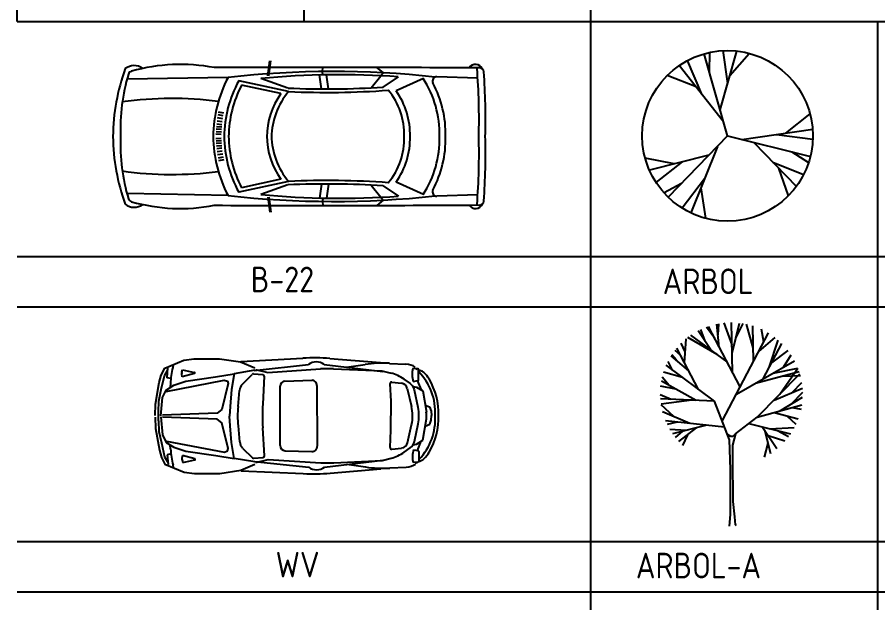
# Model space of a CAD drawing. Header units: millimetres. Extents: x 2198.5 to 2287.8, y 1208.8 to 1298.1.
# Drawn here: x 2205.18 to 2215.26, y 1260.97 to 1267.83 of the extents above; entities that cross this region are included whole.
import ezdxf

# ---------------------------------------------------------------- set-up
doc = ezdxf.new("R2010")
doc.units = ezdxf.units.MM
for name, color, linetype in [('2', 7, 'Continuous'), ('LINEAS', 7, 'Continuous'), ('MOBITAS', 5, 'Continuous')]:
    doc.layers.add(name, color=color, linetype=linetype)
doc.styles.add('ARCHQUICK', font='ARCHQUIK.SHX')

# ---------------------------------------------------------------- blocks, each defined once
blk = doc.blocks.new('ARBOL')
at = {"color": 70}
for p, q in [((0, 0), (-0.275, 0.962)), ((-0.213, 0.746), (-0.206, 0.979)), ((-0.087, 0.304), (0.11, 0.994)), ((0.002, 0.614), (-0.053, 0.999)), ((0.028, 0.706), (0.254, 0.967)), ((-0.047, 0.165), (-0.567, 0.824)), ((-0.302, 0.488), (-0.468, 0.884)), ((-0.369, 0.574), (-0.707, 0.707)), ((0.682, 0.033), (0.966, 0.259)), ((0, 0), (-0.695, -0.719)), ((0, 0), (0.97, -0.243)), ((0.167, -0.042), (0.997, 0.079)), ((0.574, 0.017), (0.999, -0.037)), ((0.306, -0.077), (0.806, -0.593)), ((-0.119, -0.123), (-0.43, -0.903)), ((0.753, -0.188), (0.95, -0.311)), ((-0.626, -0.329), (-0.965, -0.263)), ((-0.22, -0.227), (-0.916, -0.401)), ((-0.532, -0.305), (-0.839, -0.545)), ((0.531, -0.308), (0.891, -0.454)), ((0.597, -0.378), (0.71, -0.704)), ((-0.54, -0.558), (-0.744, -0.668)), ((-0.272, -0.505), (-0.531, -0.847)), ((-0.312, -0.607), (-0.259, -0.966))]:
    blk.add_line(p, q, dxfattribs=at)
blk.add_circle((0, 0), 1, dxfattribs=at)
blk = doc.blocks.new('ARBOL-A')
at = {"layer": 'LINEAS', "color": 70}
for p, q in [((-0.341, 4.399), (-0.537, 4.662)), ((0.254, 3.261), (-0.488, 4.68)), ((-0.235, 4.195), (-0.293, 4.733)), ((-0.265, 4.478), (-0.249, 4.742)), ((0.063, 4.25), (-0.12, 4.76)), ((0.076, 3.601), (0.052, 4.769)), ((0.067, 4.049), (0.24, 4.758)), ((0.153, 4.4), (0.321, 4.747)), ((0.561, 4.175), (0.402, 4.732)), ((-0.053, 3.848), (-0.901, 4.472)), ((-0.434, 4.129), (-0.727, 4.577)), ((-0.567, 4.331), (-0.667, 4.607)), ((-0.168, 2.458), (0.92, 4.525)), ((0.806, 4.309), (0.756, 4.612)), ((-1.032, 4.08), (-1.125, 4.285)), ((-1.047, 3.827), (-1.013, 4.387)), ((-0.284, 4.018), (-0.975, 4.417)), ((0.692, 4.092), (1.074, 4.418)), ((0.789, 3.45), (1.232, 4.279)), ((0.934, 3.72), (1.145, 4.359)), ((-1.131, 3.987), (-1.273, 4.117)), ((-0.719, 3.2), (-1.229, 4.173)), ((0.992, 3.829), (1.377, 4.112)), ((-1.328, 3.654), (-1.437, 3.858)), ((-0.948, 3.638), (-1.36, 3.993)), ((-1.241, 3.891), (-1.347, 4.013)), ((0.166, 3.093), (1.529, 3.873)), ((1.269, 3.725), (1.445, 4.016)), ((-0.35, 2.925), (-1.48, 3.768)), ((1.029, 3.587), (1.608, 3.698)), ((1.182, 3.093), (1.606, 3.704)), ((-1.408, 3.296), (-1.572, 3.491)), ((-1.096, 3.481), (-1.539, 3.61)), ((0.61, 3.347), (1.636, 3.619)), ((0.65, 2.55), (1.651, 3.571)), ((1.236, 3.513), (1.664, 3.526)), ((-1.257, 3.212), (-1.609, 3.282)), ((-0.776, 2.944), (-1.592, 3.398)), ((1.046, 2.954), (1.713, 3.236)), ((1.471, 3.134), (1.697, 3.368)), ((-1.36, 2.969), (-1.619, 3.076)), ((1.448, 2.859), (1.719, 3.139)), ((-0.35, 2.925), (-1.615, 2.98)), ((-0.875, 2.948), (-1.601, 2.859)), ((-1.301, 2.568), (-1.599, 2.845)), ((0, 2.025), (-0.35, 2.925)), ((0.65, 2.55), (1.699, 2.84)), ((1.176, 2.696), (1.717, 3.02)), ((-0.924, 2.406), (-1.566, 2.681)), ((1.047, 2.66), (1.614, 2.516)), ((1.468, 2.776), (1.68, 2.741)), ((-0.114, 2.319), (-1.494, 2.466)), ((-1.226, 2.438), (-1.458, 2.384)), ((0.141, 2.161), (0.65, 2.55)), ((1.346, 2.584), (1.56, 2.389)), ((-1.011, 2.244), (-1.395, 2.265)), ((-0.526, 2.363), (-1.333, 2.165)), ((-1.095, 2.224), (-1.269, 2.077)), ((-0.779, 2.301), (-1.189, 1.982)), ((0.455, 2.401), (1.43, 2.161)), ((0.78, 2.321), (1.115, 1.815)), ((0.826, 2.252), (0.963, 1.703)), ((0.951, 2.279), (1.52, 2.31)), ((1.144, 2.231), (1.389, 2.103)), ((-0.984, 2.142), (-1.099, 1.889)), ((0.036, 2.099), (-0.047, 2.147)), ((0.025, 1.325), (0, 2.025)), ((0.085, 2.099), (0.036, 2.099)), ((0.141, 2.161), (0.075, 1.9)), ((0.141, 2.161), (0.085, 2.099)), ((0.911, 2.124), (1.303, 1.997)), ((0.075, 1.9), (0.075, 1.55)), ((0.903, 1.945), (0.816, 1.617)), ((0.075, 1.55), (0.075, 1.225)), ((0.025, 1.125), (0.025, 1.325)), ((0.075, 1.225), (0.085, 0.947)), ((0.025, 0.6), (0.025, 1.125)), ((0.085, 0.947), (0.085, 0.577)), ((0.025, 0.275), (0.025, 0.6)), ((0.085, 0.577), (0.12, 0.221)), ((0, 0), (0.025, 0.275)), ((0.12, 0.221), (0.133, 0.026)), ((0.133, 0.026), (0.161, 0.012))]:
    blk.add_line(p, q, dxfattribs=at)
blk.add_lwpolyline([(0.567, 3.854), (0.552, 4.692)], dxfattribs=at)
blk = doc.blocks.new('B-22')
at = {"layer": 'MOBITAS', "color": 0}
for p, q in [((1.815, 0.712), (1.839, 0.888)), ((1.82, 0.711), (1.845, 0.888)), ((1.826, 0.71), (1.85, 0.887)), ((2.454, 0.76), (2.459, 0.81)), ((3.165, 0.748), (3.091, 0.809)), ((2.444, 0.557), (2.42, 0.721)), ((2.459, 0.722), (2.454, 0.76)), ((2.526, 0.557), (2.502, 0.723)), ((3.025, 0.57), (3.137, 0.712)), ((3.137, 0.712), (3.165, 0.748)), ((1.967, 0.502), (1.506, 0.6)), ((1.286, 0.207), (1.225, 0.217)), ((1.292, 0.241), (1.231, 0.253)), ((1.298, 0.273), (1.237, 0.285)), ((1.274, 0.108), (1.212, 0.113)), ((1.277, 0.138), (1.215, 0.144)), ((1.281, 0.171), (1.219, 0.18)), ((1.269, 0.024), (1.207, 0.026)), ((1.27, 0.052), (1.208, 0.055)), ((1.272, 0.08), (1.21, 0.084)), ((1.269, -0.024), (1.207, -0.026)), ((1.27, -0.052), (1.208, -0.055)), ((1.272, -0.08), (1.21, -0.084)), ((1.274, -0.108), (1.212, -0.113)), ((1.277, -0.138), (1.215, -0.144)), ((1.281, -0.171), (1.219, -0.18)), ((1.286, -0.207), (1.225, -0.217)), ((1.292, -0.241), (1.231, -0.253)), ((1.298, -0.273), (1.237, -0.285)), ((1.967, -0.502), (1.506, -0.6)), ((2.444, -0.557), (2.42, -0.721)), ((2.526, -0.557), (2.502, -0.723)), ((3.025, -0.57), (3.137, -0.712)), ((1.348, -0.691), (0.165, -0.67)), ((1.815, -0.712), (1.839, -0.888)), ((1.82, -0.711), (1.845, -0.888)), ((1.826, -0.71), (1.85, -0.887)), ((2.459, -0.722), (2.454, -0.76)), ((2.454, -0.76), (2.459, -0.81)), ((3.165, -0.748), (3.091, -0.809)), ((3.137, -0.712), (3.165, -0.748))]:
    blk.add_line(p, q, dxfattribs=at)
at = {"layer": 'MOBITAS', "color": 4}
for p, q in [((1.348, 0.691), (0.165, 0.67)), ((2.057, 0.526), (1.473, 0.651)), ((2.05, 0.567), (1.732, 0.678)), ((3.164, 0.579), (3.343, 0.699)), ((3.636, 0.68), (3.317, 0.534)), ((4.273, 0.685), (3.794, 0.7)), ((2.057, -0.526), (1.473, -0.651)), ((2.05, -0.567), (1.732, -0.678)), ((3.164, -0.579), (3.343, -0.699)), ((3.636, -0.68), (3.317, -0.534)), ((4.273, -0.685), (3.794, -0.7))]:
    blk.add_line(p, q, dxfattribs=at)
at = {"layer": 'MOBITAS', "color": 0}
for centre, radius, start, end in [((0.248, 0.66), 0.17, 53.8679, 127.5123), ((2.402, -266.989), 267.798, 89.59502, 90.25989), ((4.246, 0.756), 0.0889, 21.7497, 147.8462), ((2.391, -0.025), 2.391, 159.9566, 179.4029), ((2.582, -10.317), 11.078, 83.8284, 96.396), ((4.295, 0.753), 0.05, 4.0767, 89.595), ((-3.57, 0.192), 7.934, 358.5964, 4.0767), ((2.696, -0.018), 1.523, 152.2562, 179.3351), ((2.696, -0.018), 1.341, 152.5481, 179.3351), ((2.508, 10.521), 10.005, 267.4184, 274.1107), ((2.601, 0.024), 0.811, 358.3175, 39.7172), ((0.698, -3.817), 4.262, 82.776, 97.9335), ((2.696, -0.018), 0.895, 144.5091, 179.3351), ((2.696, 0.018), 1.523, 180.6649, 207.7438), ((2.696, 0.018), 1.341, 180.6649, 207.4519), ((2.696, 0.018), 0.895, 180.6649, 215.4909), ((2.601, -0.024), 0.811, 320.2828, 1.6825), ((-3.57, -0.192), 7.934, 355.9233, 1.4036), ((2.391, 0.025), 2.391, 180.5971, 200.0434), ((0.698, 3.817), 4.262, 262.0665, 277.224), ((2.508, -10.521), 10.005, 85.8893, 92.5816), ((2.582, 10.317), 11.078, 263.604, 276.1716), ((0.248, -0.66), 0.17, 232.4877, 306.1321), ((2.402, 266.989), 267.798, 269.74011, 270.40498), ((4.246, -0.756), 0.0889, 212.1538, 338.2503), ((4.295, -0.753), 0.05, 270.405, 355.9233)]:
    blk.add_arc(centre, radius, start, end, dxfattribs=at)
at = {"layer": 'MOBITAS', "color": 4}
for centre, radius, start, end in [((0.792, -1.266), 2.11, 79.2029, 105.8336), ((2.299, 0.09), 2.212, 163.1678, 182.3356), ((0.23, 0.716), 0.05, 105.8336, 163.1678), ((2.656, -8.66), 9.384, 85.8045, 95.6537), ((-3.57, 0.192), 7.858, 358.5964, 4.4106), ((2.696, -0.018), 1.394, 151.333, 179.3351), ((2.601, 0.024), 1.225, 358.9475, 32.3742), ((3.793, 0.65), 0.05, 88.1138, 207.7371), ((2.601, 0.024), 1.296, 358.9475, 27.7371), ((2.696, -0.018), 0.839, 139.5787, 179.3351), ((2.508, 10.521), 9.964, 267.3699, 273.7795), ((2.601, 0.024), 0.879, 358.4483, 35.4586), ((2.696, 0.018), 1.394, 180.6649, 208.667), ((2.696, 0.018), 0.839, 180.6649, 220.4213), ((2.601, -0.024), 0.879, 324.5414, 1.5517), ((2.601, -0.024), 1.296, 332.2629, 1.0525), ((-3.57, -0.192), 7.858, 355.5894, 1.4036), ((2.299, -0.09), 2.212, 177.6644, 196.8322), ((2.601, -0.024), 1.225, 327.6258, 1.0525), ((2.508, -10.521), 9.964, 86.2205, 92.6301), ((2.656, 8.66), 9.384, 264.3463, 274.1955), ((3.793, -0.65), 0.05, 152.2629, 271.8862), ((0.23, -0.716), 0.05, 196.8322, 254.1664), ((0.792, 1.266), 2.11, 254.1664, 280.7971)]:
    blk.add_arc(centre, radius, start, end, dxfattribs=at)
blk = doc.blocks.new('WV')
at = {"color": 1}
for p, q in [((-0.933, 0.631), (-0.207, 0.67)), ((0.109, 0.666), (0.703, 0.619)), ((0.807, 0.609), (0.999, 0.599)), ((-1.83, 0.464), (-1.789, 0.534)), ((-1.798, 0.44), (-1.789, 0.555)), ((-1.725, 0.586), (-1.731, 0.562)), ((-1.626, 0.504), (-1.616, 0.531)), ((-1.616, 0.531), (-1.476, 0.502)), ((-0.772, 0.529), (-1.014, 0.487)), ((-0.778, 0.526), (-0.143, 0.596)), ((-0.763, 0.535), (-0.618, 0.503)), ((-0.618, 0.503), (-0.001, 0.543)), ((0.044, 0.595), (0.728, 0.515)), ((0.152, 0.545), (0.719, 0.522)), ((0.305, 0.563), (0.522, 0.595)), ((0.719, 0.522), (0.825, 0.494)), ((1.138, 0.543), (1.082, 0.547)), ((1.106, 0.553), (1.131, 0.542)), ((1.148, 0.417), (1.148, 0.534)), ((1.151, 0.534), (1.175, 0.524)), ((-1.866, 0.301), (-1.83, 0.464)), ((-1.754, 0.431), (-1.798, 0.44)), ((-1.62, 0.451), (-1.627, 0.481)), ((-1.476, 0.49), (-1.62, 0.451)), ((-0.915, 0.365), (-0.801, 0.48)), ((-0.786, 0.486), (-0.678, 0.478)), ((-0.659, 0.457), (-0.677, 0.131)), ((-0.417, 0.4), (-0.104, 0.41)), ((0.977, 0.424), (1.049, 0.374)), ((1.086, 0.397), (1.14, 0.407)), ((1.132, 0.406), (1.177, 0.297)), ((-1.759, 0.372), (-1.762, 0.333)), ((-0.473, -0.355), (-0.475, 0.34)), ((-0.042, 0.35), (-0.04, -0.363)), ((0.812, 0.367), (0.823, 0.165)), ((0.834, 0.388), (0.947, 0.375)), ((1.016, 0.314), (1.065, 0.105)), ((1.084, 0.337), (1.122, 0.33)), ((1.122, 0.33), (1.197, 0.285)), ((-1.894, 0.166), (-1.866, 0.301)), ((-0.967, 0.105), (-0.949, 0.292)), ((1.098, 0.3), (1.141, 0.094)), ((1.197, 0.285), (1.239, 0.036)), ((-1.9, 0.041), (-1.894, 0.166)), ((0.823, 0.165), (0.823, -0.003)), ((1.226, 0.12), (1.277, 0.098)), ((1.277, 0.098), (1.297, 0.049)), ((1.297, 0.049), (1.3, -0.003)), ((-1.9, -0.064), (-1.893, -0.189)), ((0.824, -0.174), (0.823, -0.005)), ((1.1, -0.307), (1.142, -0.101)), ((1.199, -0.291), (1.239, -0.042)), ((1.278, -0.104), (1.297, -0.055)), ((1.297, -0.055), (1.3, -0.003)), ((-1.893, -0.189), (-1.865, -0.324)), ((-0.966, -0.123), (-0.948, -0.31)), ((-0.656, -0.474), (-0.676, -0.148)), ((0.814, -0.376), (0.824, -0.174)), ((1.018, -0.321), (1.066, -0.112)), ((1.226, -0.126), (1.278, -0.104)), ((1.124, -0.337), (1.199, -0.291)), ((-1.865, -0.324), (-1.828, -0.487)), ((-1.757, -0.394), (-1.76, -0.355)), ((-0.913, -0.383), (-0.799, -0.498)), ((0.836, -0.397), (0.949, -0.383)), ((0.98, -0.431), (1.051, -0.381)), ((1.086, -0.344), (1.124, -0.337)), ((1.134, -0.413), (1.178, -0.303)), ((-1.828, -0.487), (-1.786, -0.556)), ((-1.751, -0.453), (-1.796, -0.463)), ((-1.796, -0.463), (-1.786, -0.577)), ((-1.618, -0.472), (-1.624, -0.503)), ((-1.473, -0.511), (-1.618, -0.472)), ((-0.783, -0.503), (-0.675, -0.495)), ((-0.415, -0.415), (-0.102, -0.423)), ((0.722, -0.531), (0.827, -0.502)), ((1.088, -0.404), (1.142, -0.413)), ((1.15, -0.423), (1.151, -0.54)), ((-1.722, -0.608), (-1.728, -0.584)), ((-1.623, -0.525), (-1.613, -0.552)), ((-1.613, -0.552), (-1.473, -0.522)), ((-0.769, -0.546), (-1.012, -0.506)), ((-0.775, -0.543), (-0.139, -0.609)), ((-0.76, -0.552), (-0.615, -0.519)), ((-0.615, -0.519), (0.002, -0.556)), ((0.047, -0.608), (0.73, -0.524)), ((0.155, -0.557), (0.722, -0.531)), ((0.308, -0.574), (0.525, -0.605)), ((1.141, -0.55), (1.085, -0.554)), ((1.109, -0.559), (1.134, -0.548)), ((1.154, -0.54), (1.178, -0.53)), ((-0.929, -0.649), (-0.203, -0.683)), ((0.113, -0.678), (0.707, -0.628)), ((0.81, -0.617), (1.003, -0.607))]:
    blk.add_line(p, q, dxfattribs=at)
for points in [[(-1.939, -0.004), (-1.935, 0.132), (-1.889, 0.385), (-1.867, 0.471), (-1.826, 0.551), (-1.603, 0.645), (-1.479, 0.663), (-1.183, 0.663), (-0.937, 0.626), (-0.772, 0.557)], [(-1.873, -0.007), (-1.852, 0.208), (-1.81, 0.295), (-1.719, 0.353), (-1.58, 0.399), (-1.23, 0.45), (-1.014, 0.487), (-1.044, 0.301), (-1.058, 0.105), (-1.065, -0.009)], [(-1.807, 0.279), (-1.128, 0.413), (-1.091, 0.399), (-1.084, 0.371), (-1.157, 0.07), (-1.211, 0.025), (-1.853, 0.001)], [(-1.939, -0.02), (-1.934, -0.155), (-1.887, -0.408), (-1.864, -0.494), (-1.823, -0.574), (-1.599, -0.667), (-1.476, -0.683), (-1.179, -0.683), (-0.933, -0.644), (-0.769, -0.574)], [(-1.873, -0.016), (-1.85, -0.23), (-1.808, -0.317), (-1.717, -0.375), (-1.578, -0.42), (-1.227, -0.469), (-1.012, -0.506), (-1.042, -0.319), (-1.058, -0.124), (-1.065, -0.009)], [(-1.805, -0.301), (-1.126, -0.432), (-1.089, -0.418), (-1.082, -0.39), (-1.157, -0.089), (-1.211, -0.044), (-1.853, -0.023)]]:
    blk.add_lwpolyline(points, dxfattribs=at)
for centre, radius, start, end in [((-0.079, -1.727), 2.4, 85.4952, 93.0452), ((-0.05, 0.463), 0.162, 54.7492, 124.8769), ((0.734, -0.829), 1.44, 87.0998, 98.4676), ((-0.562, 0.292), 1.2, 167.0166, 176.1811), ((0.093, -0.894), 1.44, 87.6491, 93.7237), ((0.989, 0.376), 0.224, 57.4299, 87.2824), ((1.36, 0.479), 0.287, 166.1961, 196.4535), ((1.138, 0.534), 0.01, 0.1, 86.4304), ((0.676, 0.04), 0.667, 356.3451, 44.6195), ((1.128, 0.413), 0.12, 46.4836, 67.3014), ((-1.588, 0.49), 0.04, 160.0787, 192.6384), ((-1.477, 0.496), 0.006, 285.06, 78.2125), ((-0.787, 0.466), 0.02, 85.8151, 135.4046), ((-0.679, 0.459), 0.02, 356.8256, 85.8151), ((-0.102, 0.35), 0.06, 0.0245, 91.9201), ((0.703, 0.03), 0.48, 55.17, 75.3551), ((1.138, 0.417), 0.01, 279.7077, 0.1), ((0.975, 0.251), 0.343, 30.5577, 46.4836), ((0.584, 0.021), 0.797, 358.1694, 30.5577), ((-0.83, 0.281), 0.12, 135.4046, 174.7214), ((-0.415, 0.34), 0.06, 91.9201, 180.0989), ((0.832, 0.368), 0.02, 83.476, 183.215), ((0.938, 0.296), 0.08, 13.2226, 83.476), ((0.981, 0.275), 0.12, 11.8694, 55.17), ((0.228, -0.006), 1.2, 174.7214, 185.5916), ((1.719, -0.002), 2.4, 176.8256, 183.4874), ((0.598, -0.005), 0.48, 347.0903, 13.2226), ((-0.942, -0.009), 0.96, 176.9942, 183.3188), ((0.672, -0.005), 0.48, 348.4436, 11.8694), ((1.002, -0.004), 0.24, 350.8246, 9.4883), ((0.676, -0.049), 0.667, 315.6935, 3.9679), ((0.584, -0.03), 0.797, 329.7553, 2.1435), ((-0.56, -0.308), 1.2, 184.1319, 193.2964), ((-0.828, -0.298), 0.12, 185.5916, 224.9083), ((-0.413, -0.355), 0.06, 180.2141, 268.3929), ((-0.1, -0.364), 0.06, 268.3929, 0.2885), ((0.834, -0.377), 0.02, 177.0979, 276.837), ((0.94, -0.303), 0.08, 276.837, 347.0903), ((0.982, -0.283), 0.12, 305.1429, 348.4436), ((-1.585, -0.511), 0.04, 167.6746, 200.2342), ((-0.784, -0.484), 0.02, 224.9083, 274.4979), ((-0.676, -0.475), 0.02, 274.4979, 3.4874), ((0.703, -0.039), 0.48, 284.9579, 305.1429), ((1.363, -0.484), 0.287, 163.8595, 194.1169), ((1.14, -0.423), 0.01, 0.213, 80.6053), ((0.976, -0.259), 0.343, 313.8293, 329.7553), ((-1.475, -0.516), 0.006, 282.1005, 75.253), ((0.088, 0.882), 1.44, 266.5893, 272.6638), ((0.991, -0.383), 0.224, 273.0306, 302.883), ((1.141, -0.54), 0.01, 273.8825, 0.213), ((1.131, -0.42), 0.12, 293.0116, 313.8293), ((-0.088, 1.714), 2.4, 267.2678, 274.8177), ((-0.047, -0.476), 0.162, 235.436, 305.5638), ((0.73, 0.82), 1.44, 261.8454, 273.2132)]:
    blk.add_arc(centre, radius, start, end, dxfattribs=at)

msp = doc.modelspace()

# ---------------------------------------------------------------- linework, layer by layer
at = {"layer": '2', "color": 4}
for p, q in [((2205.183, 1267.781), (2205.183, 1297.853)), ((2211.903, 1267.781), (2211.903, 1297.853)), ((2208.543, 1267.781), (2208.543, 1287.829)), ((2205.183, 1267.781), (2211.903, 1267.781)), ((2205.183, 1267.781), (2208.543, 1267.781)), ((2208.543, 1267.781), (2211.903, 1267.781)), ((2211.903, 1237.709), (2211.903, 1267.781)), ((2211.903, 1267.781), (2215.263, 1267.781)), ((2211.903, 1267.781), (2215.263, 1267.781)), ((2215.263, 1237.709), (2215.263, 1267.781)), ((2215.263, 1267.781), (2218.623, 1267.781)), ((2205.183, 1265.03), (2211.903, 1265.03)), ((2211.903, 1265.03), (2215.263, 1265.03)), ((2215.263, 1265.03), (2218.623, 1265.03)), ((2205.183, 1264.44), (2211.903, 1264.44)), ((2211.903, 1264.44), (2215.263, 1264.44)), ((2215.263, 1264.44), (2218.623, 1264.44)), ((2205.183, 1261.688), (2211.903, 1261.688)), ((2211.903, 1261.688), (2215.263, 1261.688)), ((2215.263, 1261.688), (2218.623, 1261.688)), ((2205.183, 1261.099), (2211.903, 1261.099)), ((2211.903, 1261.099), (2215.263, 1261.099)), ((2215.263, 1261.099), (2218.623, 1261.099))]:
    msp.add_line(p, q, dxfattribs=at)

# ---------------------------------------------------------------- block references
msp.add_blockref('B-22', (2206.304, 1266.435))
at = {"xscale": 0.5, "yscale": 0.5, "zscale": 0.5}
msp.add_blockref('ARBOL-A', (2213.524, 1261.87), dxfattribs=at)
at = {"layer": '2'}
for name, p in [('ARBOL', (2213.503, 1266.442)), ('WV', (2208.736, 1263.168))]:
    msp.add_blockref(name, p, dxfattribs=at)

# ---------------------------------------------------------------- texts
at = {"layer": '2', "style": 'ARCHQUICK'}
for s, p in [('B-22', (2207.919, 1264.61)), ('ARBOL', (2212.744, 1264.588)), ('WV', (2208.209, 1261.269)), ('ARBOL-A', (2212.429, 1261.258))]:
    msp.add_text(s, height=0.3, dxfattribs=at).set_placement(p)

doc.saveas('drawing.dxf')
